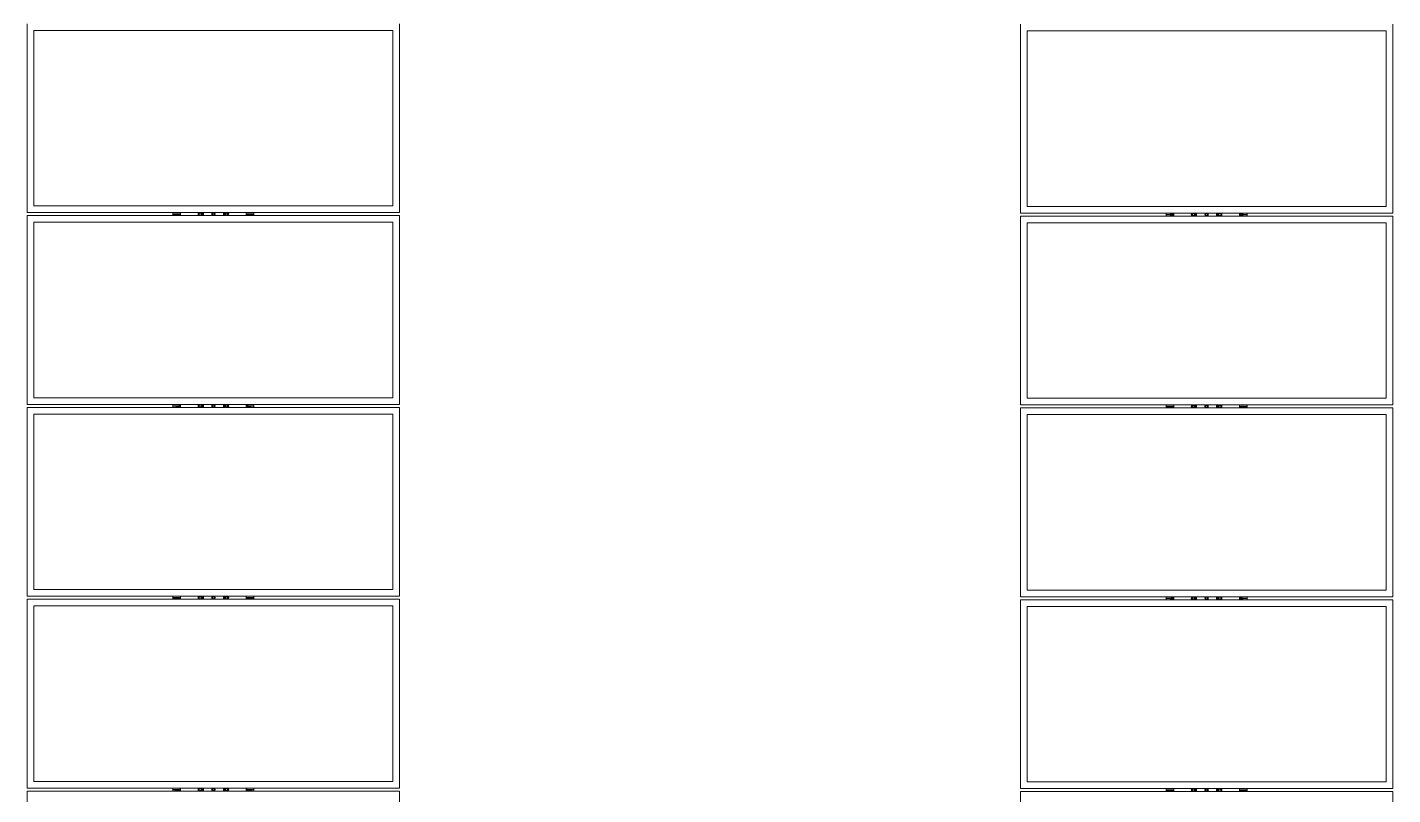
# Model space of a CAD drawing. Header units: inches. Extents: x -1851 to 6314, y -1304 to 4687.
# Drawn here: x 1266 to 1594.5, y 187.2 to 371.8 of the extents above; entities that cross this region are included whole.
import ezdxf

# ---------------------------------------------------------------- set-up
doc = ezdxf.new("R2010")
doc.units = ezdxf.units.IN
doc.header["$MEASUREMENT"] = 0
doc.layers.add('E-ARRY-TABL', color=9, linetype='Continuous')

# ---------------------------------------------------------------- blocks, each defined once
blk = doc.blocks.new('2.2.1_8 Mid Plan View')
at = {"color": 7, "linetype": 'Continuous', "lineweight": 15}
blk.add_line((27.422, 2.566), (27.422, -3.622), dxfattribs=at)
blk = doc.blocks.new('2.2.1_8 End Plan View')
at = {"color": 7, "linetype": 'Continuous', "lineweight": 15}
for p, q in [((0.301, 2.68), (3.556, 2.68)), ((3.556, 2.68), (3.556, -3.737)), ((3.608, 2.68), (6.863, 2.68)), ((3.608, -3.737), (3.608, 2.68)), ((6.863, 2.68), (6.863, -3.737)), ((6.915, -3.737), (6.915, 2.68)), ((6.915, 2.68), (10.17, 2.68)), ((10.17, 2.68), (10.17, -3.737)), ((10.222, -3.737), (10.222, 2.68)), ((10.222, 2.68), (13.477, 2.68)), ((13.477, 2.68), (13.477, -3.737)), ((13.529, 2.68), (16.784, 2.68)), ((13.529, -3.737), (13.529, 2.68)), ((0.416, -3.622), (0.416, 2.566)), ((0.416, 2.566), (3.441, 2.566)), ((3.441, 2.566), (3.441, -3.622)), ((3.723, 2.566), (6.748, 2.566)), ((3.723, -3.622), (3.723, 2.566)), ((6.748, 2.566), (6.748, -3.622)), ((7.03, -3.622), (7.03, 2.566)), ((7.03, 2.566), (10.055, 2.566)), ((10.055, 2.566), (10.055, -3.622)), ((10.337, 2.566), (13.362, 2.566)), ((10.337, -3.622), (10.337, 2.566)), ((13.362, 2.566), (13.362, -3.622)), ((3.556, -0.275), (3.556, -0.275)), ((3.556, -0.301), (3.561, -0.311)), ((3.556, -0.311), (3.557, -0.313)), ((3.608, -0.322), (3.608, -0.322)), ((6.863, -0.275), (6.863, -0.275)), ((6.863, -0.301), (6.868, -0.311)), ((6.863, -0.311), (6.864, -0.313)), ((6.915, -0.322), (6.915, -0.322)), ((10.17, -0.275), (10.17, -0.275)), ((10.17, -0.301), (10.175, -0.311)), ((10.17, -0.311), (10.171, -0.313)), ((10.222, -0.322), (10.222, -0.322)), ((13.477, -0.275), (13.477, -0.275)), ((13.477, -0.301), (13.482, -0.311)), ((13.477, -0.311), (13.478, -0.313)), ((13.529, -0.322), (13.529, -0.322)), ((3.556, -0.734), (3.556, -0.735)), ((3.608, -0.755), (3.603, -0.746)), ((3.608, -0.745), (3.607, -0.743)), ((3.608, -0.782), (3.608, -0.781)), ((6.863, -0.734), (6.863, -0.735)), ((6.915, -0.755), (6.91, -0.746)), ((6.915, -0.745), (6.914, -0.743)), ((6.915, -0.782), (6.915, -0.781)), ((10.17, -0.734), (10.17, -0.735)), ((10.222, -0.755), (10.217, -0.746)), ((10.222, -0.745), (10.221, -0.743)), ((10.222, -0.782), (10.222, -0.781)), ((13.477, -0.734), (13.477, -0.735)), ((13.529, -0.755), (13.524, -0.746)), ((13.529, -0.745), (13.528, -0.743)), ((13.529, -0.782), (13.529, -0.781)), ((3.556, -3.737), (0.301, -3.737)), ((3.441, -3.622), (0.416, -3.622)), ((6.863, -3.737), (3.608, -3.737)), ((6.748, -3.622), (3.723, -3.622)), ((10.17, -3.737), (6.915, -3.737)), ((10.055, -3.622), (7.03, -3.622)), ((13.477, -3.737), (10.222, -3.737)), ((13.362, -3.622), (10.337, -3.622)), ((16.784, -3.737), (13.529, -3.737))]:
    blk.add_line(p, q, dxfattribs=at)
at = {"color": 8, "linetype": 'Continuous', "lineweight": 15}
for p, q in [((3.561, 0.169), (3.556, 0.127)), ((3.608, 0.127), (3.602, 0.169)), ((6.868, 0.169), (6.863, 0.127)), ((6.915, 0.127), (6.909, 0.169)), ((10.175, 0.169), (10.17, 0.127)), ((10.222, 0.127), (10.217, 0.169)), ((13.483, 0.169), (13.477, 0.127)), ((13.529, 0.127), (13.524, 0.169)), ((3.556, -1.183), (3.561, -1.225)), ((3.602, -1.225), (3.608, -1.183)), ((6.863, -1.183), (6.868, -1.225)), ((6.909, -1.225), (6.915, -1.183)), ((10.17, -1.183), (10.175, -1.225)), ((10.217, -1.225), (10.222, -1.183)), ((13.477, -1.183), (13.483, -1.225)), ((13.524, -1.225), (13.529, -1.183))]:
    blk.add_line(p, q, dxfattribs=at)
at = {"color": 7, "linetype": 'Continuous', "lineweight": 15}
for centre, radius in [((3.582, -0.299), 0.0242), ((3.582, -0.299), 0.0172), ((3.582, -0.299), 0.0164), ((6.889, -0.299), 0.0242), ((6.889, -0.299), 0.0172), ((6.889, -0.299), 0.0164), ((10.196, -0.299), 0.0242), ((10.196, -0.299), 0.0172), ((10.196, -0.299), 0.0164), ((13.503, -0.299), 0.0242), ((13.503, -0.299), 0.0172), ((13.503, -0.299), 0.0164), ((3.582, -0.758), 0.0242), ((3.582, -0.758), 0.0172), ((3.582, -0.758), 0.0164), ((6.889, -0.758), 0.0242), ((6.889, -0.758), 0.0172), ((6.889, -0.758), 0.0164), ((10.196, -0.758), 0.0242), ((10.196, -0.758), 0.0172), ((10.196, -0.758), 0.0164), ((13.503, -0.758), 0.0242), ((13.503, -0.758), 0.0172), ((13.503, -0.758), 0.0164)]:
    blk.add_circle(centre, radius, dxfattribs=at)
for centre, radius, start, end in [((3.582, -0.299), 0.0351, 41.6116, 137.3815), ((3.582, -0.299), 0.0292, 25.9892, 154.0108), ((3.582, -0.299), 0.0351, 221.6116, 317.3815), ((3.582, -0.299), 0.0292, 210.5065, 334.0108), ((6.889, -0.299), 0.0351, 41.6116, 137.3815), ((6.889, -0.299), 0.0292, 25.9892, 154.0108), ((6.889, -0.299), 0.0351, 221.6116, 317.3815), ((6.889, -0.299), 0.0292, 210.5065, 334.0108), ((10.196, -0.299), 0.0351, 41.6116, 137.3815), ((10.196, -0.299), 0.0292, 25.9892, 154.0108), ((10.196, -0.299), 0.0351, 221.6116, 317.3815), ((10.196, -0.299), 0.0292, 210.5065, 334.0108), ((13.503, -0.299), 0.0351, 41.6116, 137.3815), ((13.503, -0.299), 0.0292, 25.9892, 154.0108), ((13.503, -0.299), 0.0351, 221.6116, 317.3815), ((13.503, -0.299), 0.0292, 210.5065, 334.0108), ((3.582, -0.758), 0.0351, 41.6116, 137.0025), ((3.582, -0.758), 0.0292, 30.1274, 154.0108), ((3.582, -0.758), 0.0292, 205.9892, 334.0108), ((3.582, -0.758), 0.0351, 221.6116, 317.0024), ((6.889, -0.758), 0.0351, 41.6116, 137.0025), ((6.889, -0.758), 0.0292, 30.1274, 154.0108), ((6.889, -0.758), 0.0292, 205.9892, 334.0108), ((6.889, -0.758), 0.0351, 221.6116, 317.0024), ((10.196, -0.758), 0.0351, 41.6116, 137.0025), ((10.196, -0.758), 0.0292, 30.1274, 154.0108), ((10.196, -0.758), 0.0292, 205.9892, 334.0108), ((10.196, -0.758), 0.0351, 221.6116, 317.0024), ((13.503, -0.758), 0.0351, 41.6116, 137.0025), ((13.503, -0.758), 0.0292, 30.1274, 154.0108), ((13.503, -0.758), 0.0292, 205.9892, 334.0108), ((13.503, -0.758), 0.0351, 221.6116, 317.0024)]:
    blk.add_arc(centre, radius, start, end, dxfattribs=at)
for points, knots in [([(3.556, 0.169), (3.556, 0.169), (3.559, 0.169), (3.56, 0.169), (3.561, 0.169)], [0, 0, 0, 0, 0.203252, 1, 1, 1, 1]), ([(3.58, 0.169), (3.578, 0.169), (3.576, 0.169), (3.572, 0.169), (3.569, 0.169), (3.567, 0.169), (3.564, 0.169), (3.562, 0.169), (3.561, 0.169)], [0, 0, 0, 0, 0.090987, 0.194222, 0.297481, 0.412852, 0.694274, 1, 1, 1, 1]), ([(3.576, 0.037), (3.577, 0.059), (3.579, 0.103), (3.579, 0.147), (3.58, 0.169)], [0, 0, 0, 0, 0.500037, 1, 1, 1, 1]), ([(3.594, 0.037), (3.592, 0.037), (3.588, 0.037), (3.584, 0.037), (3.583, 0.037), (3.581, 0.037), (3.58, 0.037), (3.579, 0.037), (3.578, 0.037), (3.577, 0.037), (3.576, 0.037)], [0, 0, 0, 0, 0.473901, 0.566584, 0.646097, 0.76529, 0.812852, 0.824689, 0.893505, 1, 1, 1, 1]), ([(3.588, 0.169), (3.587, 0.169), (3.585, 0.169), (3.584, 0.169), (3.583, 0.169), (3.583, 0.169), (3.582, 0.169), (3.582, 0.169), (3.582, 0.169), (3.581, 0.169), (3.581, 0.169), (3.581, 0.169), (3.58, 0.169), (3.58, 0.169), (3.58, 0.169)], [0, 0, 0, 0, 0.37846, 0.52506, 0.56152, 0.597982, 0.743876, 0.762193, 0.780423, 0.789537, 0.825997, 0.862457, 0.935402, 1, 1, 1, 1]), ([(3.594, 0.037), (3.593, 0.059), (3.59, 0.103), (3.588, 0.147), (3.588, 0.169)], [0, 0, 0, 0, 0.50005, 1, 1, 1, 1]), ([(3.602, 0.169), (3.601, 0.169), (3.599, 0.169), (3.597, 0.169), (3.595, 0.169), (3.591, 0.169), (3.589, 0.169), (3.588, 0.169)], [0, 0, 0, 0, 0.332265, 0.657492, 0.788305, 0.900705, 1, 1, 1, 1]), ([(3.602, 0.169), (3.603, 0.169), (3.605, 0.169), (3.608, 0.169), (3.608, 0.169)], [0, 0, 0, 0, 0.829246, 1, 1, 1, 1]), ([(6.863, 0.169), (6.863, 0.169), (6.866, 0.169), (6.867, 0.169), (6.868, 0.169)], [0, 0, 0, 0, 0.203252, 1, 1, 1, 1]), ([(6.887, 0.169), (6.885, 0.169), (6.883, 0.169), (6.879, 0.169), (6.876, 0.169), (6.874, 0.169), (6.871, 0.169), (6.869, 0.169), (6.868, 0.169)], [0, 0, 0, 0, 0.090987, 0.194222, 0.297481, 0.412852, 0.694274, 1, 1, 1, 1]), ([(6.883, 0.037), (6.884, 0.059), (6.886, 0.103), (6.886, 0.147), (6.887, 0.169)], [0, 0, 0, 0, 0.500037, 1, 1, 1, 1]), ([(6.902, 0.037), (6.899, 0.037), (6.895, 0.037), (6.891, 0.037), (6.89, 0.037), (6.888, 0.037), (6.887, 0.037), (6.886, 0.037), (6.885, 0.037), (6.884, 0.037), (6.883, 0.037)], [0, 0, 0, 0, 0.473901, 0.566584, 0.646097, 0.76529, 0.812852, 0.824689, 0.893505, 1, 1, 1, 1]), ([(6.895, 0.169), (6.894, 0.169), (6.892, 0.169), (6.891, 0.169), (6.89, 0.169), (6.89, 0.169), (6.889, 0.169), (6.889, 0.169), (6.889, 0.169), (6.888, 0.169), (6.888, 0.169), (6.888, 0.169), (6.887, 0.169), (6.887, 0.169), (6.887, 0.169)], [0, 0, 0, 0, 0.37846, 0.52506, 0.56152, 0.597982, 0.743876, 0.762193, 0.780423, 0.789537, 0.825997, 0.862457, 0.935402, 1, 1, 1, 1]), ([(6.902, 0.037), (6.9, 0.059), (6.897, 0.103), (6.895, 0.147), (6.895, 0.169)], [0, 0, 0, 0, 0.50005, 1, 1, 1, 1]), ([(6.909, 0.169), (6.908, 0.169), (6.906, 0.169), (6.904, 0.169), (6.902, 0.169), (6.898, 0.169), (6.896, 0.169), (6.895, 0.169)], [0, 0, 0, 0, 0.332265, 0.657492, 0.788305, 0.900705, 1, 1, 1, 1]), ([(6.909, 0.169), (6.91, 0.169), (6.912, 0.169), (6.915, 0.169), (6.915, 0.169)], [0, 0, 0, 0, 0.829246, 1, 1, 1, 1]), ([(10.17, 0.169), (10.17, 0.169), (10.173, 0.169), (10.175, 0.169), (10.175, 0.169)], [0, 0, 0, 0, 0.203252, 1, 1, 1, 1]), ([(10.194, 0.169), (10.193, 0.169), (10.19, 0.169), (10.186, 0.169), (10.183, 0.169), (10.181, 0.169), (10.179, 0.169), (10.177, 0.169), (10.175, 0.169)], [0, 0, 0, 0, 0.090987, 0.194222, 0.297481, 0.412852, 0.694274, 1, 1, 1, 1]), ([(10.19, 0.037), (10.191, 0.059), (10.193, 0.103), (10.193, 0.147), (10.194, 0.169)], [0, 0, 0, 0, 0.500037, 1, 1, 1, 1]), ([(10.209, 0.037), (10.206, 0.037), (10.202, 0.037), (10.198, 0.037), (10.197, 0.037), (10.195, 0.037), (10.194, 0.037), (10.193, 0.037), (10.192, 0.037), (10.191, 0.037), (10.19, 0.037)], [0, 0, 0, 0, 0.473901, 0.566584, 0.646097, 0.76529, 0.812852, 0.824689, 0.893505, 1, 1, 1, 1]), ([(10.202, 0.169), (10.201, 0.169), (10.199, 0.169), (10.198, 0.169), (10.197, 0.169), (10.197, 0.169), (10.196, 0.169), (10.196, 0.169), (10.196, 0.169), (10.195, 0.169), (10.195, 0.169), (10.195, 0.169), (10.194, 0.169), (10.194, 0.169), (10.194, 0.169)], [0, 0, 0, 0, 0.37846, 0.52506, 0.56152, 0.597982, 0.743876, 0.762193, 0.780423, 0.789537, 0.825997, 0.862457, 0.935402, 1, 1, 1, 1]), ([(10.209, 0.037), (10.207, 0.059), (10.204, 0.103), (10.202, 0.147), (10.202, 0.169)], [0, 0, 0, 0, 0.50005, 1, 1, 1, 1]), ([(10.217, 0.169), (10.215, 0.169), (10.213, 0.169), (10.211, 0.169), (10.209, 0.169), (10.205, 0.169), (10.203, 0.169), (10.202, 0.169)], [0, 0, 0, 0, 0.332265, 0.657492, 0.788305, 0.900705, 1, 1, 1, 1]), ([(10.217, 0.169), (10.218, 0.169), (10.219, 0.169), (10.222, 0.169), (10.222, 0.169)], [0, 0, 0, 0, 0.829246, 1, 1, 1, 1]), ([(13.477, 0.169), (13.477, 0.169), (13.48, 0.169), (13.482, 0.169), (13.483, 0.169)], [0, 0, 0, 0, 0.203252, 1, 1, 1, 1]), ([(13.501, 0.169), (13.5, 0.169), (13.497, 0.169), (13.493, 0.169), (13.49, 0.169), (13.488, 0.169), (13.486, 0.169), (13.484, 0.169), (13.483, 0.169)], [0, 0, 0, 0, 0.090987, 0.194222, 0.297481, 0.412852, 0.694274, 1, 1, 1, 1]), ([(13.497, 0.037), (13.498, 0.059), (13.5, 0.103), (13.501, 0.147), (13.501, 0.169)], [0, 0, 0, 0, 0.500037, 1, 1, 1, 1]), ([(13.516, 0.037), (13.513, 0.037), (13.509, 0.037), (13.505, 0.037), (13.504, 0.037), (13.502, 0.037), (13.501, 0.037), (13.5, 0.037), (13.499, 0.037), (13.498, 0.037), (13.497, 0.037)], [0, 0, 0, 0, 0.473901, 0.566584, 0.646097, 0.76529, 0.812852, 0.824689, 0.893505, 1, 1, 1, 1]), ([(13.509, 0.169), (13.508, 0.169), (13.506, 0.169), (13.505, 0.169), (13.504, 0.169), (13.504, 0.169), (13.503, 0.169), (13.503, 0.169), (13.503, 0.169), (13.502, 0.169), (13.502, 0.169), (13.502, 0.169), (13.501, 0.169), (13.501, 0.169), (13.501, 0.169)], [0, 0, 0, 0, 0.37846, 0.52506, 0.56152, 0.597982, 0.743876, 0.762193, 0.780423, 0.789537, 0.825997, 0.862457, 0.935402, 1, 1, 1, 1]), ([(13.516, 0.037), (13.514, 0.059), (13.511, 0.103), (13.51, 0.147), (13.509, 0.169)], [0, 0, 0, 0, 0.50005, 1, 1, 1, 1]), ([(13.524, 0.169), (13.523, 0.169), (13.52, 0.169), (13.518, 0.169), (13.516, 0.169), (13.513, 0.169), (13.51, 0.169), (13.509, 0.169)], [0, 0, 0, 0, 0.332265, 0.657492, 0.788305, 0.900705, 1, 1, 1, 1]), ([(13.524, 0.169), (13.525, 0.169), (13.526, 0.169), (13.529, 0.169), (13.529, 0.169)], [0, 0, 0, 0, 0.829246, 1, 1, 1, 1]), ([(3.561, -0.287), (3.561, -0.287), (3.559, -0.29), (3.557, -0.293), (3.556, -0.296)], [0, 0, 0, 0, 0.092517, 1, 1, 1, 1]), ([(3.568, -0.275), (3.567, -0.276), (3.564, -0.28), (3.562, -0.285), (3.561, -0.287)], [0, 0, 0, 0, 0.495458, 1, 1, 1, 1]), ([(3.561, -0.311), (3.562, -0.312), (3.564, -0.316), (3.566, -0.32), (3.568, -0.323)], [0, 0, 0, 0, 0.243166, 1, 1, 1, 1]), ([(3.582, -0.274), (3.581, -0.274), (3.577, -0.274), (3.572, -0.274), (3.568, -0.275)], [0, 0, 0, 0, 0.07022, 1, 1, 1, 1]), ([(3.568, -0.323), (3.57, -0.323), (3.575, -0.323), (3.58, -0.323), (3.582, -0.323)], [0, 0, 0, 0, 0.495458, 1, 1, 1, 1]), ([(3.596, -0.274), (3.593, -0.274), (3.589, -0.274), (3.584, -0.274), (3.582, -0.274)], [0, 0, 0, 0, 0.495458, 1, 1, 1, 1]), ([(3.582, -0.323), (3.582, -0.323), (3.587, -0.323), (3.592, -0.323), (3.596, -0.323)], [0, 0, 0, 0, 0.07022, 1, 1, 1, 1]), ([(3.603, -0.286), (3.601, -0.283), (3.598, -0.279), (3.596, -0.275), (3.596, -0.274)], [0, 0, 0, 0, 0.774619, 1, 1, 1, 1]), ([(3.596, -0.323), (3.597, -0.321), (3.599, -0.317), (3.602, -0.313), (3.603, -0.31)], [0, 0, 0, 0, 0.495458, 1, 1, 1, 1]), ([(3.608, -0.295), (3.607, -0.293), (3.605, -0.29), (3.603, -0.287), (3.603, -0.286)], [0, 0, 0, 0, 0.682346, 1, 1, 1, 1]), ([(3.603, -0.31), (3.603, -0.31), (3.605, -0.307), (3.607, -0.304), (3.608, -0.301)], [0, 0, 0, 0, 0.092517, 1, 1, 1, 1]), ([(6.868, -0.287), (6.868, -0.287), (6.866, -0.29), (6.864, -0.293), (6.863, -0.296)], [0, 0, 0, 0, 0.092517, 1, 1, 1, 1]), ([(6.875, -0.275), (6.874, -0.276), (6.871, -0.28), (6.869, -0.285), (6.868, -0.287)], [0, 0, 0, 0, 0.495458, 1, 1, 1, 1]), ([(6.868, -0.311), (6.869, -0.312), (6.871, -0.316), (6.873, -0.32), (6.875, -0.323)], [0, 0, 0, 0, 0.243166, 1, 1, 1, 1]), ([(6.889, -0.274), (6.888, -0.274), (6.884, -0.274), (6.879, -0.274), (6.875, -0.275)], [0, 0, 0, 0, 0.07022, 1, 1, 1, 1]), ([(6.875, -0.323), (6.877, -0.323), (6.882, -0.323), (6.887, -0.323), (6.889, -0.323)], [0, 0, 0, 0, 0.495458, 1, 1, 1, 1]), ([(6.903, -0.274), (6.9, -0.274), (6.896, -0.274), (6.891, -0.274), (6.889, -0.274)], [0, 0, 0, 0, 0.495458, 1, 1, 1, 1]), ([(6.889, -0.323), (6.889, -0.323), (6.894, -0.323), (6.899, -0.323), (6.903, -0.323)], [0, 0, 0, 0, 0.07022, 1, 1, 1, 1]), ([(6.91, -0.286), (6.908, -0.283), (6.906, -0.279), (6.903, -0.275), (6.903, -0.274)], [0, 0, 0, 0, 0.774619, 1, 1, 1, 1]), ([(6.903, -0.323), (6.904, -0.321), (6.906, -0.317), (6.909, -0.313), (6.91, -0.31)], [0, 0, 0, 0, 0.495458, 1, 1, 1, 1]), ([(6.915, -0.295), (6.914, -0.293), (6.912, -0.29), (6.91, -0.287), (6.91, -0.286)], [0, 0, 0, 0, 0.682346, 1, 1, 1, 1]), ([(6.91, -0.31), (6.91, -0.31), (6.912, -0.307), (6.914, -0.304), (6.915, -0.301)], [0, 0, 0, 0, 0.092517, 1, 1, 1, 1]), ([(10.175, -0.287), (10.175, -0.287), (10.173, -0.29), (10.171, -0.293), (10.17, -0.296)], [0, 0, 0, 0, 0.092517, 1, 1, 1, 1]), ([(10.182, -0.275), (10.181, -0.276), (10.178, -0.28), (10.176, -0.285), (10.175, -0.287)], [0, 0, 0, 0, 0.495458, 1, 1, 1, 1]), ([(10.175, -0.311), (10.176, -0.312), (10.178, -0.316), (10.18, -0.32), (10.182, -0.323)], [0, 0, 0, 0, 0.243166, 1, 1, 1, 1]), ([(10.196, -0.274), (10.195, -0.274), (10.191, -0.274), (10.186, -0.274), (10.182, -0.275)], [0, 0, 0, 0, 0.07022, 1, 1, 1, 1]), ([(10.182, -0.323), (10.185, -0.323), (10.189, -0.323), (10.194, -0.323), (10.196, -0.323)], [0, 0, 0, 0, 0.495458, 1, 1, 1, 1]), ([(10.21, -0.274), (10.207, -0.274), (10.203, -0.274), (10.198, -0.274), (10.196, -0.274)], [0, 0, 0, 0, 0.495458, 1, 1, 1, 1]), ([(10.196, -0.323), (10.197, -0.323), (10.201, -0.323), (10.206, -0.323), (10.21, -0.323)], [0, 0, 0, 0, 0.07022, 1, 1, 1, 1]), ([(10.217, -0.286), (10.215, -0.283), (10.213, -0.279), (10.21, -0.275), (10.21, -0.274)], [0, 0, 0, 0, 0.774619, 1, 1, 1, 1]), ([(10.21, -0.323), (10.211, -0.321), (10.214, -0.317), (10.216, -0.313), (10.217, -0.31)], [0, 0, 0, 0, 0.495458, 1, 1, 1, 1]), ([(10.222, -0.295), (10.221, -0.293), (10.219, -0.29), (10.217, -0.287), (10.217, -0.286)], [0, 0, 0, 0, 0.682346, 1, 1, 1, 1]), ([(10.217, -0.31), (10.217, -0.31), (10.219, -0.307), (10.221, -0.304), (10.222, -0.301)], [0, 0, 0, 0, 0.092517, 1, 1, 1, 1]), ([(13.482, -0.287), (13.482, -0.287), (13.48, -0.29), (13.478, -0.293), (13.477, -0.296)], [0, 0, 0, 0, 0.092517, 1, 1, 1, 1]), ([(13.489, -0.275), (13.488, -0.276), (13.486, -0.28), (13.483, -0.285), (13.482, -0.287)], [0, 0, 0, 0, 0.495458, 1, 1, 1, 1]), ([(13.482, -0.311), (13.483, -0.312), (13.485, -0.316), (13.488, -0.32), (13.489, -0.323)], [0, 0, 0, 0, 0.243166, 1, 1, 1, 1]), ([(13.503, -0.274), (13.502, -0.274), (13.498, -0.274), (13.493, -0.274), (13.489, -0.275)], [0, 0, 0, 0, 0.07022, 1, 1, 1, 1]), ([(13.489, -0.323), (13.492, -0.323), (13.496, -0.323), (13.501, -0.323), (13.503, -0.323)], [0, 0, 0, 0, 0.495458, 1, 1, 1, 1]), ([(13.517, -0.274), (13.515, -0.274), (13.51, -0.274), (13.505, -0.274), (13.503, -0.274)], [0, 0, 0, 0, 0.495458, 1, 1, 1, 1]), ([(13.503, -0.323), (13.504, -0.323), (13.508, -0.323), (13.513, -0.323), (13.517, -0.323)], [0, 0, 0, 0, 0.07022, 1, 1, 1, 1]), ([(13.524, -0.286), (13.522, -0.283), (13.52, -0.279), (13.517, -0.275), (13.517, -0.274)], [0, 0, 0, 0, 0.774619, 1, 1, 1, 1]), ([(13.517, -0.323), (13.518, -0.321), (13.521, -0.317), (13.523, -0.313), (13.524, -0.31)], [0, 0, 0, 0, 0.495458, 1, 1, 1, 1]), ([(13.529, -0.295), (13.528, -0.293), (13.526, -0.29), (13.524, -0.287), (13.524, -0.286)], [0, 0, 0, 0, 0.682346, 1, 1, 1, 1]), ([(13.524, -0.31), (13.524, -0.31), (13.526, -0.307), (13.528, -0.304), (13.529, -0.301)], [0, 0, 0, 0, 0.092517, 1, 1, 1, 1]), ([(3.586, -0.512), (3.584, -0.511), (3.581, -0.511), (3.575, -0.512), (3.571, -0.515), (3.567, -0.519), (3.565, -0.524), (3.565, -0.53), (3.566, -0.536), (3.57, -0.541), (3.574, -0.544), (3.58, -0.545), (3.586, -0.545), (3.589, -0.544), (3.593, -0.542), (3.596, -0.539), (3.598, -0.534), (3.599, -0.528), (3.598, -0.522), (3.595, -0.517), (3.591, -0.513), (3.587, -0.512), (3.586, -0.512)], [0, 0, 0, 0, 0.053183, 0.090052, 0.143931, 0.197508, 0.250694, 0.303997, 0.357752, 0.411589, 0.465007, 0.518158, 0.571608, 0.625348, 0.625461, 0.67919, 0.732472, 0.785669, 0.839276, 0.893156, 0.946741, 1, 1, 1, 1]), ([(6.893, -0.512), (6.891, -0.511), (6.888, -0.511), (6.883, -0.512), (6.878, -0.515), (6.874, -0.519), (6.872, -0.524), (6.872, -0.53), (6.873, -0.536), (6.877, -0.541), (6.882, -0.544), (6.887, -0.545), (6.893, -0.545), (6.896, -0.544), (6.9, -0.542), (6.903, -0.539), (6.905, -0.534), (6.906, -0.528), (6.905, -0.522), (6.902, -0.517), (6.898, -0.513), (6.895, -0.512), (6.893, -0.512)], [0, 0, 0, 0, 0.053183, 0.090052, 0.143931, 0.197508, 0.250694, 0.303997, 0.357752, 0.411589, 0.465007, 0.518158, 0.571608, 0.625348, 0.625461, 0.67919, 0.732472, 0.785669, 0.839276, 0.893156, 0.946741, 1, 1, 1, 1]), ([(10.2, -0.512), (10.198, -0.511), (10.195, -0.511), (10.19, -0.512), (10.185, -0.515), (10.181, -0.519), (10.179, -0.524), (10.179, -0.53), (10.18, -0.536), (10.184, -0.541), (10.189, -0.544), (10.194, -0.545), (10.2, -0.545), (10.204, -0.544), (10.207, -0.542), (10.21, -0.539), (10.212, -0.534), (10.213, -0.528), (10.212, -0.522), (10.209, -0.517), (10.205, -0.513), (10.202, -0.512), (10.2, -0.512)], [0, 0, 0, 0, 0.053183, 0.090052, 0.143931, 0.197508, 0.250694, 0.303997, 0.357752, 0.411589, 0.465007, 0.518158, 0.571608, 0.625348, 0.625461, 0.67919, 0.732472, 0.785669, 0.839276, 0.893156, 0.946741, 1, 1, 1, 1]), ([(13.507, -0.512), (13.505, -0.511), (13.502, -0.511), (13.497, -0.512), (13.492, -0.515), (13.488, -0.519), (13.486, -0.524), (13.486, -0.53), (13.487, -0.536), (13.491, -0.541), (13.496, -0.544), (13.501, -0.545), (13.507, -0.545), (13.511, -0.544), (13.514, -0.542), (13.517, -0.539), (13.519, -0.534), (13.52, -0.528), (13.519, -0.522), (13.517, -0.517), (13.512, -0.513), (13.509, -0.512), (13.507, -0.512)], [0, 0, 0, 0, 0.053183, 0.090052, 0.143931, 0.197508, 0.250694, 0.303997, 0.357752, 0.411589, 0.465007, 0.518158, 0.571608, 0.625348, 0.625461, 0.67919, 0.732472, 0.785669, 0.839276, 0.893156, 0.946741, 1, 1, 1, 1]), ([(3.561, -0.746), (3.561, -0.746), (3.559, -0.749), (3.557, -0.752), (3.556, -0.755)], [0, 0, 0, 0, 0.092197, 1, 1, 1, 1]), ([(3.556, -0.761), (3.557, -0.763), (3.559, -0.766), (3.56, -0.769), (3.561, -0.77)], [0, 0, 0, 0, 0.681174, 1, 1, 1, 1]), ([(3.568, -0.734), (3.567, -0.736), (3.564, -0.74), (3.562, -0.744), (3.561, -0.746)], [0, 0, 0, 0, 0.495458, 1, 1, 1, 1]), ([(3.561, -0.77), (3.563, -0.773), (3.565, -0.777), (3.567, -0.781), (3.568, -0.782)], [0, 0, 0, 0, 0.774619, 1, 1, 1, 1]), ([(3.582, -0.734), (3.582, -0.734), (3.577, -0.734), (3.572, -0.734), (3.568, -0.734)], [0, 0, 0, 0, 0.07022, 1, 1, 1, 1]), ([(3.568, -0.782), (3.57, -0.782), (3.575, -0.782), (3.58, -0.782), (3.582, -0.782)], [0, 0, 0, 0, 0.495458, 1, 1, 1, 1]), ([(3.596, -0.734), (3.594, -0.734), (3.589, -0.734), (3.584, -0.734), (3.582, -0.734)], [0, 0, 0, 0, 0.495458, 1, 1, 1, 1]), ([(3.582, -0.782), (3.582, -0.782), (3.587, -0.782), (3.592, -0.782), (3.596, -0.782)], [0, 0, 0, 0, 0.07022, 1, 1, 1, 1]), ([(3.603, -0.746), (3.602, -0.745), (3.6, -0.741), (3.598, -0.737), (3.596, -0.734)], [0, 0, 0, 0, 0.243166, 1, 1, 1, 1]), ([(3.596, -0.782), (3.597, -0.78), (3.599, -0.776), (3.602, -0.772), (3.603, -0.77)], [0, 0, 0, 0, 0.495458, 1, 1, 1, 1]), ([(3.603, -0.77), (3.603, -0.77), (3.605, -0.767), (3.607, -0.763), (3.608, -0.761)], [0, 0, 0, 0, 0.092197, 1, 1, 1, 1]), ([(6.868, -0.746), (6.868, -0.746), (6.866, -0.749), (6.864, -0.752), (6.863, -0.755)], [0, 0, 0, 0, 0.092197, 1, 1, 1, 1]), ([(6.863, -0.761), (6.864, -0.763), (6.866, -0.766), (6.867, -0.769), (6.868, -0.77)], [0, 0, 0, 0, 0.681174, 1, 1, 1, 1]), ([(6.875, -0.734), (6.874, -0.736), (6.872, -0.74), (6.869, -0.744), (6.868, -0.746)], [0, 0, 0, 0, 0.495458, 1, 1, 1, 1]), ([(6.868, -0.77), (6.87, -0.773), (6.872, -0.777), (6.875, -0.781), (6.875, -0.782)], [0, 0, 0, 0, 0.774619, 1, 1, 1, 1]), ([(6.889, -0.734), (6.889, -0.734), (6.884, -0.734), (6.879, -0.734), (6.875, -0.734)], [0, 0, 0, 0, 0.07022, 1, 1, 1, 1]), ([(6.875, -0.782), (6.877, -0.782), (6.882, -0.782), (6.887, -0.782), (6.889, -0.782)], [0, 0, 0, 0, 0.495458, 1, 1, 1, 1]), ([(6.903, -0.734), (6.901, -0.734), (6.896, -0.734), (6.891, -0.734), (6.889, -0.734)], [0, 0, 0, 0, 0.495458, 1, 1, 1, 1]), ([(6.889, -0.782), (6.889, -0.782), (6.894, -0.782), (6.899, -0.782), (6.903, -0.782)], [0, 0, 0, 0, 0.07022, 1, 1, 1, 1]), ([(6.91, -0.746), (6.909, -0.745), (6.907, -0.741), (6.905, -0.737), (6.903, -0.734)], [0, 0, 0, 0, 0.243166, 1, 1, 1, 1]), ([(6.903, -0.782), (6.904, -0.78), (6.906, -0.776), (6.909, -0.772), (6.91, -0.77)], [0, 0, 0, 0, 0.495458, 1, 1, 1, 1]), ([(6.91, -0.77), (6.91, -0.77), (6.912, -0.767), (6.914, -0.763), (6.915, -0.761)], [0, 0, 0, 0, 0.092197, 1, 1, 1, 1]), ([(10.175, -0.746), (10.175, -0.746), (10.173, -0.749), (10.171, -0.752), (10.17, -0.755)], [0, 0, 0, 0, 0.092197, 1, 1, 1, 1]), ([(10.17, -0.761), (10.171, -0.763), (10.173, -0.766), (10.175, -0.769), (10.175, -0.77)], [0, 0, 0, 0, 0.681174, 1, 1, 1, 1]), ([(10.182, -0.734), (10.181, -0.736), (10.179, -0.74), (10.176, -0.744), (10.175, -0.746)], [0, 0, 0, 0, 0.495458, 1, 1, 1, 1]), ([(10.175, -0.77), (10.177, -0.773), (10.179, -0.777), (10.182, -0.781), (10.182, -0.782)], [0, 0, 0, 0, 0.774619, 1, 1, 1, 1]), ([(10.196, -0.734), (10.196, -0.734), (10.191, -0.734), (10.186, -0.734), (10.182, -0.734)], [0, 0, 0, 0, 0.07022, 1, 1, 1, 1]), ([(10.182, -0.782), (10.184, -0.782), (10.189, -0.782), (10.194, -0.782), (10.196, -0.782)], [0, 0, 0, 0, 0.495458, 1, 1, 1, 1]), ([(10.21, -0.734), (10.208, -0.734), (10.203, -0.734), (10.198, -0.734), (10.196, -0.734)], [0, 0, 0, 0, 0.495458, 1, 1, 1, 1]), ([(10.196, -0.782), (10.196, -0.782), (10.201, -0.782), (10.206, -0.782), (10.21, -0.782)], [0, 0, 0, 0, 0.07022, 1, 1, 1, 1]), ([(10.217, -0.746), (10.216, -0.745), (10.214, -0.741), (10.212, -0.737), (10.21, -0.734)], [0, 0, 0, 0, 0.243166, 1, 1, 1, 1]), ([(10.21, -0.782), (10.211, -0.78), (10.213, -0.776), (10.216, -0.772), (10.217, -0.77)], [0, 0, 0, 0, 0.495458, 1, 1, 1, 1]), ([(10.217, -0.77), (10.217, -0.77), (10.219, -0.767), (10.221, -0.763), (10.222, -0.761)], [0, 0, 0, 0, 0.092197, 1, 1, 1, 1]), ([(13.482, -0.746), (13.482, -0.746), (13.48, -0.749), (13.478, -0.752), (13.477, -0.755)], [0, 0, 0, 0, 0.092197, 1, 1, 1, 1]), ([(13.477, -0.761), (13.478, -0.763), (13.48, -0.766), (13.482, -0.769), (13.482, -0.77)], [0, 0, 0, 0, 0.681174, 1, 1, 1, 1]), ([(13.489, -0.734), (13.488, -0.736), (13.486, -0.74), (13.483, -0.744), (13.482, -0.746)], [0, 0, 0, 0, 0.495458, 1, 1, 1, 1]), ([(13.482, -0.77), (13.484, -0.773), (13.486, -0.777), (13.489, -0.781), (13.489, -0.782)], [0, 0, 0, 0, 0.774619, 1, 1, 1, 1]), ([(13.503, -0.734), (13.503, -0.734), (13.498, -0.734), (13.493, -0.734), (13.489, -0.734)], [0, 0, 0, 0, 0.07022, 1, 1, 1, 1]), ([(13.489, -0.782), (13.491, -0.782), (13.496, -0.782), (13.501, -0.782), (13.503, -0.782)], [0, 0, 0, 0, 0.495458, 1, 1, 1, 1]), ([(13.517, -0.734), (13.515, -0.734), (13.51, -0.734), (13.505, -0.734), (13.503, -0.734)], [0, 0, 0, 0, 0.495458, 1, 1, 1, 1]), ([(13.503, -0.782), (13.503, -0.782), (13.508, -0.782), (13.513, -0.782), (13.517, -0.782)], [0, 0, 0, 0, 0.07022, 1, 1, 1, 1]), ([(13.524, -0.746), (13.523, -0.745), (13.521, -0.741), (13.519, -0.737), (13.517, -0.734)], [0, 0, 0, 0, 0.243166, 1, 1, 1, 1]), ([(13.517, -0.782), (13.518, -0.78), (13.52, -0.776), (13.523, -0.772), (13.524, -0.77)], [0, 0, 0, 0, 0.495458, 1, 1, 1, 1]), ([(13.524, -0.77), (13.524, -0.77), (13.526, -0.767), (13.528, -0.763), (13.529, -0.761)], [0, 0, 0, 0, 0.092197, 1, 1, 1, 1]), ([(3.594, -1.094), (3.592, -1.094), (3.588, -1.094), (3.584, -1.094), (3.583, -1.094), (3.581, -1.094), (3.58, -1.094), (3.579, -1.094), (3.578, -1.094), (3.577, -1.094), (3.576, -1.094)], [0, 0, 0, 0, 0.473901, 0.566584, 0.646097, 0.76529, 0.812852, 0.824689, 0.893505, 1, 1, 1, 1]), ([(3.576, -1.094), (3.577, -1.116), (3.579, -1.159), (3.579, -1.203), (3.58, -1.225)], [0, 0, 0, 0, 0.500037, 1, 1, 1, 1]), ([(3.594, -1.094), (3.593, -1.116), (3.59, -1.159), (3.588, -1.203), (3.588, -1.225)], [0, 0, 0, 0, 0.50005, 1, 1, 1, 1]), ([(6.902, -1.094), (6.899, -1.094), (6.895, -1.094), (6.891, -1.094), (6.89, -1.094), (6.888, -1.094), (6.887, -1.094), (6.886, -1.094), (6.885, -1.094), (6.884, -1.094), (6.883, -1.094)], [0, 0, 0, 0, 0.473901, 0.566584, 0.646097, 0.76529, 0.812852, 0.824689, 0.893505, 1, 1, 1, 1]), ([(6.883, -1.094), (6.884, -1.116), (6.886, -1.159), (6.886, -1.203), (6.887, -1.225)], [0, 0, 0, 0, 0.500037, 1, 1, 1, 1]), ([(6.902, -1.094), (6.9, -1.116), (6.897, -1.159), (6.895, -1.203), (6.895, -1.225)], [0, 0, 0, 0, 0.50005, 1, 1, 1, 1]), ([(10.209, -1.094), (10.206, -1.094), (10.202, -1.094), (10.198, -1.094), (10.197, -1.094), (10.195, -1.094), (10.194, -1.094), (10.193, -1.094), (10.192, -1.094), (10.191, -1.094), (10.19, -1.094)], [0, 0, 0, 0, 0.473901, 0.566584, 0.646097, 0.76529, 0.812852, 0.824689, 0.893505, 1, 1, 1, 1]), ([(10.19, -1.094), (10.191, -1.116), (10.193, -1.159), (10.193, -1.203), (10.194, -1.225)], [0, 0, 0, 0, 0.500037, 1, 1, 1, 1]), ([(10.209, -1.094), (10.207, -1.116), (10.204, -1.159), (10.202, -1.203), (10.202, -1.225)], [0, 0, 0, 0, 0.50005, 1, 1, 1, 1]), ([(13.516, -1.094), (13.513, -1.094), (13.509, -1.094), (13.505, -1.094), (13.504, -1.094), (13.502, -1.094), (13.501, -1.094), (13.5, -1.094), (13.499, -1.094), (13.498, -1.094), (13.497, -1.094)], [0, 0, 0, 0, 0.473901, 0.566584, 0.646097, 0.76529, 0.812852, 0.824689, 0.893505, 1, 1, 1, 1]), ([(13.497, -1.094), (13.498, -1.116), (13.5, -1.159), (13.501, -1.203), (13.501, -1.225)], [0, 0, 0, 0, 0.500037, 1, 1, 1, 1]), ([(13.516, -1.094), (13.514, -1.116), (13.511, -1.159), (13.51, -1.203), (13.509, -1.225)], [0, 0, 0, 0, 0.50005, 1, 1, 1, 1]), ([(3.561, -1.225), (3.56, -1.225), (3.559, -1.225), (3.556, -1.225), (3.556, -1.225)], [0, 0, 0, 0, 0.829246, 1, 1, 1, 1]), ([(3.561, -1.225), (3.562, -1.225), (3.564, -1.225), (3.566, -1.225), (3.569, -1.225), (3.572, -1.225), (3.576, -1.225), (3.578, -1.225), (3.58, -1.225)], [0, 0, 0, 0, 0.104408, 0.610093, 0.713229, 0.816381, 0.906958, 1, 1, 1, 1]), ([(3.58, -1.225), (3.58, -1.225), (3.58, -1.225), (3.581, -1.225), (3.581, -1.225), (3.581, -1.225), (3.582, -1.225), (3.582, -1.225), (3.582, -1.225), (3.583, -1.225), (3.583, -1.225), (3.584, -1.225), (3.586, -1.225), (3.587, -1.225), (3.588, -1.225)], [0, 0, 0, 0, 0.088793, 0.125267, 0.198197, 0.211435, 0.224673, 0.237912, 0.290865, 0.355531, 0.420207, 0.526263, 0.726626, 1, 1, 1, 1]), ([(3.602, -1.225), (3.601, -1.225), (3.599, -1.225), (3.597, -1.225), (3.595, -1.225), (3.592, -1.225), (3.589, -1.225), (3.588, -1.225), (3.588, -1.225)], [0, 0, 0, 0, 0.336782, 0.635414, 0.762435, 0.874639, 0.986818, 1, 1, 1, 1]), ([(3.608, -1.225), (3.608, -1.225), (3.605, -1.225), (3.603, -1.225), (3.602, -1.225)], [0, 0, 0, 0, 0.203252, 1, 1, 1, 1]), ([(6.868, -1.225), (6.867, -1.225), (6.866, -1.225), (6.863, -1.225), (6.863, -1.225)], [0, 0, 0, 0, 0.829246, 1, 1, 1, 1]), ([(6.868, -1.225), (6.869, -1.225), (6.871, -1.225), (6.873, -1.225), (6.876, -1.225), (6.879, -1.225), (6.883, -1.225), (6.885, -1.225), (6.887, -1.225)], [0, 0, 0, 0, 0.104408, 0.610093, 0.713229, 0.816381, 0.906958, 1, 1, 1, 1]), ([(6.887, -1.225), (6.887, -1.225), (6.887, -1.225), (6.888, -1.225), (6.888, -1.225), (6.888, -1.225), (6.889, -1.225), (6.889, -1.225), (6.889, -1.225), (6.89, -1.225), (6.89, -1.225), (6.891, -1.225), (6.893, -1.225), (6.894, -1.225), (6.895, -1.225)], [0, 0, 0, 0, 0.088793, 0.125267, 0.198197, 0.211435, 0.224673, 0.237912, 0.290865, 0.355531, 0.420207, 0.526263, 0.726626, 1, 1, 1, 1]), ([(6.909, -1.225), (6.908, -1.225), (6.906, -1.225), (6.904, -1.225), (6.902, -1.225), (6.899, -1.225), (6.896, -1.225), (6.895, -1.225), (6.895, -1.225)], [0, 0, 0, 0, 0.336782, 0.635414, 0.762435, 0.874639, 0.986818, 1, 1, 1, 1]), ([(6.915, -1.225), (6.915, -1.225), (6.912, -1.225), (6.91, -1.225), (6.909, -1.225)], [0, 0, 0, 0, 0.203252, 1, 1, 1, 1]), ([(10.175, -1.225), (10.174, -1.225), (10.173, -1.225), (10.17, -1.225), (10.17, -1.225)], [0, 0, 0, 0, 0.829246, 1, 1, 1, 1]), ([(10.175, -1.225), (10.176, -1.225), (10.178, -1.225), (10.18, -1.225), (10.183, -1.225), (10.186, -1.225), (10.19, -1.225), (10.192, -1.225), (10.194, -1.225)], [0, 0, 0, 0, 0.104408, 0.610093, 0.713229, 0.816381, 0.906958, 1, 1, 1, 1]), ([(10.194, -1.225), (10.194, -1.225), (10.194, -1.225), (10.195, -1.225), (10.195, -1.225), (10.196, -1.225), (10.196, -1.225), (10.196, -1.225), (10.196, -1.225), (10.197, -1.225), (10.197, -1.225), (10.198, -1.225), (10.2, -1.225), (10.201, -1.225), (10.202, -1.225)], [0, 0, 0, 0, 0.088793, 0.125267, 0.198197, 0.211435, 0.224673, 0.237912, 0.290865, 0.355531, 0.420207, 0.526263, 0.726626, 1, 1, 1, 1]), ([(10.217, -1.225), (10.215, -1.225), (10.213, -1.225), (10.211, -1.225), (10.209, -1.225), (10.206, -1.225), (10.203, -1.225), (10.202, -1.225), (10.202, -1.225)], [0, 0, 0, 0, 0.336782, 0.635414, 0.762435, 0.874639, 0.986818, 1, 1, 1, 1]), ([(10.222, -1.225), (10.222, -1.225), (10.219, -1.225), (10.217, -1.225), (10.217, -1.225)], [0, 0, 0, 0, 0.203252, 1, 1, 1, 1]), ([(13.483, -1.225), (13.482, -1.225), (13.48, -1.225), (13.477, -1.225), (13.477, -1.225)], [0, 0, 0, 0, 0.829246, 1, 1, 1, 1]), ([(13.483, -1.225), (13.483, -1.225), (13.485, -1.225), (13.487, -1.225), (13.49, -1.225), (13.493, -1.225), (13.497, -1.225), (13.5, -1.225), (13.501, -1.225)], [0, 0, 0, 0, 0.104408, 0.610093, 0.713229, 0.816381, 0.906958, 1, 1, 1, 1]), ([(13.501, -1.225), (13.501, -1.225), (13.501, -1.225), (13.502, -1.225), (13.502, -1.225), (13.503, -1.225), (13.503, -1.225), (13.503, -1.225), (13.503, -1.225), (13.504, -1.225), (13.504, -1.225), (13.505, -1.225), (13.507, -1.225), (13.508, -1.225), (13.509, -1.225)], [0, 0, 0, 0, 0.088793, 0.125267, 0.198197, 0.211435, 0.224673, 0.237912, 0.290865, 0.355531, 0.420207, 0.526263, 0.726626, 1, 1, 1, 1]), ([(13.524, -1.225), (13.523, -1.225), (13.52, -1.225), (13.518, -1.225), (13.516, -1.225), (13.513, -1.225), (13.51, -1.225), (13.509, -1.225), (13.509, -1.225)], [0, 0, 0, 0, 0.336782, 0.635414, 0.762435, 0.874639, 0.986818, 1, 1, 1, 1]), ([(13.529, -1.225), (13.529, -1.225), (13.526, -1.225), (13.525, -1.225), (13.524, -1.225)], [0, 0, 0, 0, 0.203252, 1, 1, 1, 1])]:
    blk.add_open_spline(points, degree=3, knots=knots, dxfattribs=at)
at = {"color": 8, "linetype": 'Continuous', "lineweight": 15}
for points, knots in [([(3.576, 0.037), (3.574, 0.037), (3.569, 0.037), (3.562, 0.037), (3.557, 0.037), (3.556, 0.037), (3.556, 0.037)], [0, 0, 0, 0, 0.272879, 0.587619, 0.897094, 1, 1, 1, 1]), ([(3.608, 0.037), (3.608, 0.037), (3.606, 0.037), (3.602, 0.037), (3.597, 0.037), (3.594, 0.037)], [0, 0, 0, 0, 0.141531, 0.567145, 1, 1, 1, 1]), ([(6.883, 0.037), (6.881, 0.037), (6.876, 0.037), (6.869, 0.037), (6.864, 0.037), (6.863, 0.037), (6.863, 0.037)], [0, 0, 0, 0, 0.272879, 0.587619, 0.897094, 1, 1, 1, 1]), ([(6.915, 0.037), (6.915, 0.037), (6.913, 0.037), (6.909, 0.037), (6.904, 0.037), (6.902, 0.037)], [0, 0, 0, 0, 0.141531, 0.567145, 1, 1, 1, 1]), ([(10.19, 0.037), (10.188, 0.037), (10.183, 0.037), (10.176, 0.037), (10.172, 0.037), (10.17, 0.037), (10.17, 0.037)], [0, 0, 0, 0, 0.272879, 0.587619, 0.897094, 1, 1, 1, 1]), ([(10.222, 0.037), (10.222, 0.037), (10.22, 0.037), (10.216, 0.037), (10.211, 0.037), (10.209, 0.037)], [0, 0, 0, 0, 0.141531, 0.567145, 1, 1, 1, 1]), ([(13.497, 0.037), (13.495, 0.037), (13.49, 0.037), (13.483, 0.037), (13.479, 0.037), (13.477, 0.037), (13.477, 0.037)], [0, 0, 0, 0, 0.272879, 0.587619, 0.897094, 1, 1, 1, 1]), ([(13.529, 0.037), (13.529, 0.037), (13.527, 0.037), (13.523, 0.037), (13.518, 0.037), (13.516, 0.037)], [0, 0, 0, 0, 0.141531, 0.567145, 1, 1, 1, 1]), ([(3.556, -0.339), (3.557, -0.339), (3.575, -0.339), (3.592, -0.339), (3.608, -0.339)], [0, 0, 0, 0, 0.103768, 1, 1, 1, 1]), ([(3.608, -0.356), (3.592, -0.356), (3.575, -0.356), (3.557, -0.356), (3.556, -0.356)], [0, 0, 0, 0, 0.898277, 1, 1, 1, 1]), ([(6.863, -0.339), (6.865, -0.339), (6.882, -0.339), (6.9, -0.339), (6.915, -0.339)], [0, 0, 0, 0, 0.103768, 1, 1, 1, 1]), ([(6.915, -0.356), (6.899, -0.356), (6.882, -0.356), (6.864, -0.356), (6.863, -0.356)], [0, 0, 0, 0, 0.898277, 1, 1, 1, 1]), ([(10.17, -0.339), (10.172, -0.339), (10.189, -0.339), (10.207, -0.339), (10.222, -0.339)], [0, 0, 0, 0, 0.103768, 1, 1, 1, 1]), ([(10.222, -0.356), (10.207, -0.356), (10.189, -0.356), (10.172, -0.356), (10.17, -0.356)], [0, 0, 0, 0, 0.898277, 1, 1, 1, 1]), ([(13.477, -0.339), (13.479, -0.339), (13.496, -0.339), (13.514, -0.339), (13.529, -0.339)], [0, 0, 0, 0, 0.103768, 1, 1, 1, 1]), ([(13.529, -0.356), (13.514, -0.356), (13.496, -0.356), (13.479, -0.356), (13.477, -0.356)], [0, 0, 0, 0, 0.898277, 1, 1, 1, 1]), ([(3.556, -0.522), (3.557, -0.519), (3.558, -0.513), (3.564, -0.506), (3.572, -0.501), (3.577, -0.5), (3.579, -0.5)], [0, 0, 0, 0, 0.263745, 0.540159, 0.814037, 1, 1, 1, 1]), ([(3.608, -0.533), (3.608, -0.535), (3.607, -0.539), (3.603, -0.546), (3.597, -0.553), (3.588, -0.556), (3.579, -0.557), (3.57, -0.554), (3.563, -0.549), (3.557, -0.542), (3.556, -0.536), (3.556, -0.534)], [0, 0, 0, 0, 0.055467, 0.17874, 0.301068, 0.422075, 0.541486, 0.660551, 0.781494, 0.905316, 1, 1, 1, 1]), ([(3.556, -0.701), (3.571, -0.701), (3.589, -0.701), (3.606, -0.701), (3.608, -0.701)], [0, 0, 0, 0, 0.884967, 1, 1, 1, 1]), ([(3.579, -0.5), (3.582, -0.5), (3.588, -0.5), (3.597, -0.504), (3.603, -0.51), (3.607, -0.517), (3.608, -0.522), (3.608, -0.523)], [0, 0, 0, 0, 0.218328, 0.438188, 0.662256, 0.891223, 1, 1, 1, 1]), ([(6.863, -0.522), (6.864, -0.519), (6.865, -0.513), (6.872, -0.506), (6.879, -0.501), (6.884, -0.5), (6.886, -0.5)], [0, 0, 0, 0, 0.263745, 0.540159, 0.814037, 1, 1, 1, 1]), ([(6.915, -0.533), (6.915, -0.535), (6.915, -0.539), (6.911, -0.546), (6.904, -0.553), (6.895, -0.556), (6.886, -0.557), (6.877, -0.554), (6.87, -0.549), (6.864, -0.542), (6.863, -0.536), (6.863, -0.534)], [0, 0, 0, 0, 0.055467, 0.17874, 0.301068, 0.422075, 0.541486, 0.660551, 0.781494, 0.905316, 1, 1, 1, 1]), ([(6.863, -0.701), (6.878, -0.701), (6.896, -0.701), (6.913, -0.701), (6.915, -0.701)], [0, 0, 0, 0, 0.884967, 1, 1, 1, 1]), ([(6.886, -0.5), (6.889, -0.5), (6.895, -0.5), (6.904, -0.504), (6.91, -0.51), (6.914, -0.517), (6.915, -0.522), (6.915, -0.523)], [0, 0, 0, 0, 0.218328, 0.438188, 0.662256, 0.891223, 1, 1, 1, 1]), ([(10.17, -0.522), (10.171, -0.519), (10.172, -0.513), (10.179, -0.506), (10.186, -0.501), (10.191, -0.5), (10.193, -0.5)], [0, 0, 0, 0, 0.263745, 0.540159, 0.814037, 1, 1, 1, 1]), ([(10.222, -0.533), (10.222, -0.535), (10.222, -0.539), (10.218, -0.546), (10.211, -0.553), (10.202, -0.556), (10.193, -0.557), (10.184, -0.554), (10.177, -0.549), (10.171, -0.542), (10.17, -0.536), (10.17, -0.534)], [0, 0, 0, 0, 0.055467, 0.17874, 0.301068, 0.422075, 0.541486, 0.660551, 0.781494, 0.905316, 1, 1, 1, 1]), ([(10.17, -0.701), (10.185, -0.701), (10.203, -0.701), (10.22, -0.701), (10.222, -0.701)], [0, 0, 0, 0, 0.884967, 1, 1, 1, 1]), ([(10.193, -0.5), (10.196, -0.5), (10.202, -0.5), (10.211, -0.504), (10.217, -0.51), (10.222, -0.517), (10.222, -0.522), (10.222, -0.523)], [0, 0, 0, 0, 0.218328, 0.438188, 0.662256, 0.891223, 1, 1, 1, 1]), ([(13.477, -0.522), (13.478, -0.519), (13.48, -0.513), (13.486, -0.506), (13.493, -0.501), (13.498, -0.5), (13.5, -0.5)], [0, 0, 0, 0, 0.263745, 0.540159, 0.814037, 1, 1, 1, 1]), ([(13.529, -0.533), (13.529, -0.535), (13.529, -0.539), (13.525, -0.546), (13.518, -0.553), (13.509, -0.556), (13.5, -0.557), (13.491, -0.554), (13.484, -0.549), (13.478, -0.542), (13.477, -0.536), (13.477, -0.534)], [0, 0, 0, 0, 0.055467, 0.17874, 0.301068, 0.422075, 0.541486, 0.660551, 0.781494, 0.905316, 1, 1, 1, 1]), ([(13.477, -0.701), (13.492, -0.701), (13.51, -0.701), (13.527, -0.701), (13.529, -0.701)], [0, 0, 0, 0, 0.884967, 1, 1, 1, 1]), ([(13.5, -0.5), (13.503, -0.5), (13.509, -0.5), (13.518, -0.504), (13.524, -0.51), (13.529, -0.517), (13.529, -0.522), (13.529, -0.523)], [0, 0, 0, 0, 0.218328, 0.438188, 0.662256, 0.891223, 1, 1, 1, 1]), ([(3.608, -0.717), (3.606, -0.717), (3.589, -0.717), (3.571, -0.717), (3.556, -0.717)], [0, 0, 0, 0, 0.11696, 1, 1, 1, 1]), ([(6.915, -0.717), (6.913, -0.717), (6.896, -0.717), (6.878, -0.717), (6.863, -0.717)], [0, 0, 0, 0, 0.11696, 1, 1, 1, 1]), ([(10.222, -0.717), (10.22, -0.717), (10.203, -0.717), (10.185, -0.717), (10.17, -0.717)], [0, 0, 0, 0, 0.11696, 1, 1, 1, 1]), ([(13.529, -0.717), (13.527, -0.717), (13.51, -0.717), (13.492, -0.717), (13.477, -0.717)], [0, 0, 0, 0, 0.11696, 1, 1, 1, 1]), ([(3.576, -1.094), (3.574, -1.094), (3.57, -1.094), (3.564, -1.094), (3.559, -1.094), (3.557, -1.094), (3.556, -1.094)], [0, 0, 0, 0, 0.237682, 0.511298, 0.79146, 1, 1, 1, 1]), ([(3.608, -1.094), (3.607, -1.094), (3.605, -1.094), (3.601, -1.094), (3.596, -1.094), (3.594, -1.094)], [0, 0, 0, 0, 0.284877, 0.644723, 1, 1, 1, 1]), ([(6.883, -1.094), (6.881, -1.094), (6.877, -1.094), (6.871, -1.094), (6.866, -1.094), (6.864, -1.094), (6.863, -1.094)], [0, 0, 0, 0, 0.237682, 0.511298, 0.79146, 1, 1, 1, 1]), ([(6.915, -1.094), (6.914, -1.094), (6.912, -1.094), (6.908, -1.094), (6.904, -1.094), (6.902, -1.094)], [0, 0, 0, 0, 0.284877, 0.644723, 1, 1, 1, 1]), ([(10.19, -1.094), (10.188, -1.094), (10.184, -1.094), (10.178, -1.094), (10.173, -1.094), (10.171, -1.094), (10.17, -1.094)], [0, 0, 0, 0, 0.237682, 0.511298, 0.79146, 1, 1, 1, 1]), ([(10.222, -1.094), (10.221, -1.094), (10.219, -1.094), (10.215, -1.094), (10.211, -1.094), (10.209, -1.094)], [0, 0, 0, 0, 0.284877, 0.644723, 1, 1, 1, 1]), ([(13.497, -1.094), (13.495, -1.094), (13.491, -1.094), (13.485, -1.094), (13.48, -1.094), (13.478, -1.094), (13.477, -1.094)], [0, 0, 0, 0, 0.237682, 0.511298, 0.79146, 1, 1, 1, 1]), ([(13.529, -1.094), (13.528, -1.094), (13.526, -1.094), (13.522, -1.094), (13.518, -1.094), (13.516, -1.094)], [0, 0, 0, 0, 0.284877, 0.644723, 1, 1, 1, 1])]:
    blk.add_open_spline(points, degree=3, knots=knots, dxfattribs=at)
blk = doc.blocks.new('A$C1ac49d95')
at = {"layer": 'E-ARRY-TABL', "xscale": 13.95298604562408, "yscale": 13.95298604562408, "zscale": 13.95298604562408, "rotation": 270}
for name, p in [('2.2.1_8 Mid Plan View', (52.14, 765.53)), ('2.2.1_8 End Plan View', (52.14, 388.72))]:
    blk.add_blockref(name, p, dxfattribs=at)

msp = doc.modelspace()

# ---------------------------------------------------------------- block references
msp.add_blockref('A$C1ac49d95', (1504.91807, -11.95114))
at = {"layer": 'E-ARRY-TABL', "xscale": 13.95298604562408, "yscale": 13.95298604562408, "zscale": 13.95298604562408, "rotation": 270}
for name, p in [('2.2.1_8 Mid Plan View', (1318.09446, 753.68542)), ('2.2.1_8 End Plan View', (1318.09446, 376.87657))]:
    msp.add_blockref(name, p, dxfattribs=at)

doc.saveas('drawing.dxf')
